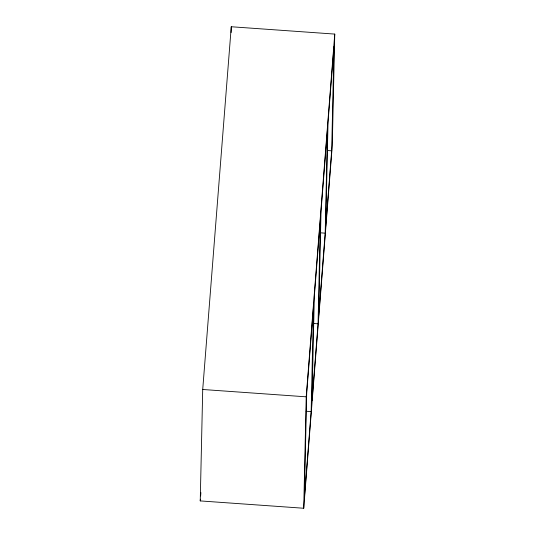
<?xml version="1.0" encoding="UTF-8"?>
<svg xmlns="http://www.w3.org/2000/svg" width="535" height="535" viewBox="0 0 535 535"><rect width="100%" height="100%" fill="white"/><g stroke="black" fill="none" stroke-linecap="round" stroke-linejoin="round"><path stroke-width="0.8" d="M200.244 500.914L202.718 389.487L231.267 26.75L334.756 34.086L332.282 145.513L303.733 508.25L200.244 500.914L200.371 499.249M231.133 32.568L231.267 26.75M303.733 508.25L306.207 396.823L334.756 34.086M311.149 411.609L313.463 307.324L306.695 393.325L304.375 497.603L311.149 411.609L306.16 411.255M318.058 323.815L320.371 219.537L314.319 296.403L312.005 400.688L318.058 323.815L313.069 323.461M325.186 233.166L327.507 128.888L321.027 211.231L318.706 315.51L325.186 233.166L320.204 232.812M331.673 150.823L333.987 46.545L328.035 122.181L325.715 226.459L331.673 150.823L327.514 150.529M200.638 495.925L200.899 492.595M202.718 389.487L306.207 396.823"/></g></svg>
